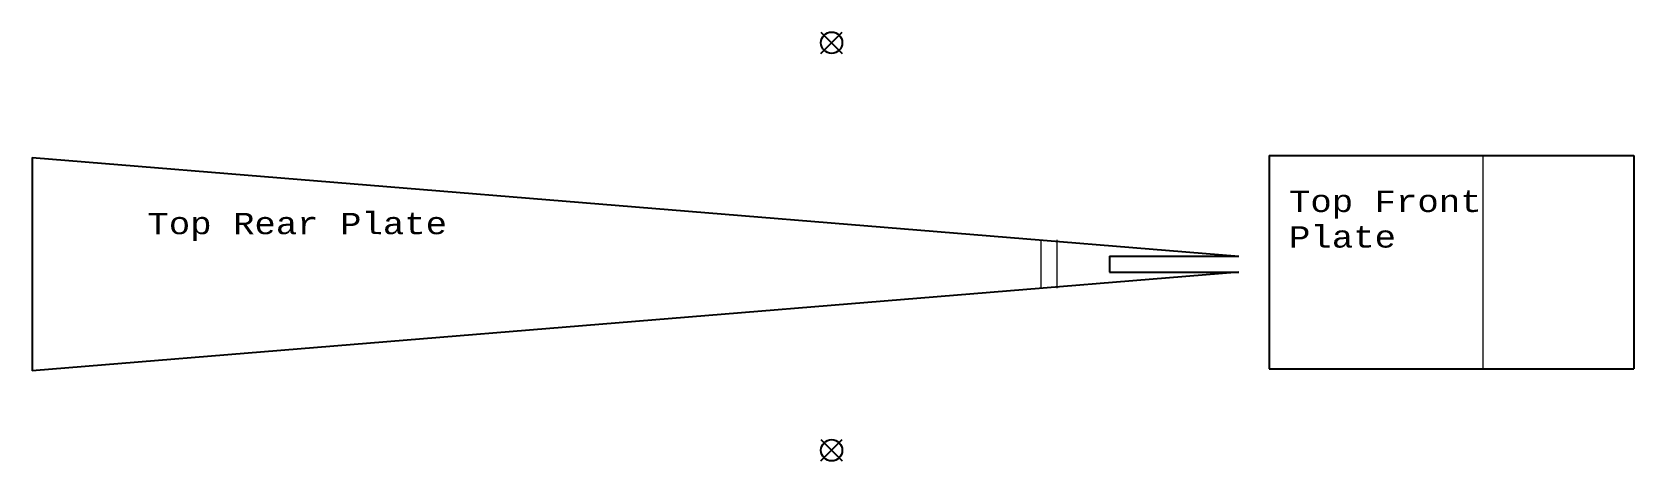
# Model space of a CAD drawing. Header units: inches. Extents: x 0.1 to 18.9, y -0.9 to 4.1.
import ezdxf

# ---------------------------------------------------------------- set-up
doc = ezdxf.new("R2010")
doc.units = ezdxf.units.IN
doc.header["$MEASUREMENT"] = 0
doc.linetypes.add('DASHED', pattern=[19.05, 12.7, -6.35])
for name, color, linetype, lineweight, true_color in [('crack line', 6, 'DASHED', 13, 0xff00ff), ('document', 3, 'Continuous', 13, 0x00ff00), ('lineups', 253, 'Continuous', 0, 0xa0a0a4), ('outline', 178, 'Continuous', 25, 0x000000)]:
    doc.layers.add(name, color=color, linetype=linetype, lineweight=lineweight, true_color=true_color)
doc.styles.add('textstyle15', font='CourierCad')
doc.styles.add('textstyle16', font='CourierCad')

msp = doc.modelspace()

# ---------------------------------------------------------------- linework, layer by layer
at = {"layer": 'crack line'}
msp.add_line((17.092, 2.646), (17.092, 0.146), dxfattribs=at)
at = {"layer": 'lineups'}
for p, q in [((11.922, 1.092), (11.922, 1.658)), ((12.11, 1.092), (12.11, 1.658))]:
    msp.add_line(p, q, dxfattribs=at)
at = {"layer": 'outline'}
for p, q in [((9.344, 3.843), (9.594, 4.093)), ((9.344, 4.093), (9.594, 3.843)), ((14.592, 2.646), (14.592, 0.146)), ((14.592, 2.646), (18.86, 2.646)), ((18.86, 2.646), (18.86, 0.146)), ((0.11, 2.625), (0.11, 0.125)), ((0.11, 2.625), (14.234, 1.469)), ((12.72, 1.469), (14.234, 1.469)), ((12.72, 1.469), (12.72, 1.281)), ((14.234, 1.281), (0.11, 0.125)), ((12.72, 1.281), (14.234, 1.281)), ((14.592, 0.146), (18.86, 0.146)), ((9.344, -0.932), (9.594, -0.682)), ((9.344, -0.682), (9.594, -0.932))]:
    msp.add_line(p, q, dxfattribs=at)
for centre in [(9.469, 3.968), (9.469, -0.807)]:
    msp.add_circle(centre, 0.125, dxfattribs=at)

# ---------------------------------------------------------------- texts
at = {"layer": 'document', "char_height": 0.25, "attachment_point": 1}
for s, insert, style in [('Top Front\\PPlate', (14.822, 2.235), 'textstyle16'), ('Top Rear Plate', (1.46, 1.975), 'textstyle15')]:
    msp.add_mtext(s, dxfattribs=dict(at, insert=insert, style=style))

doc.saveas('drawing.dxf')
